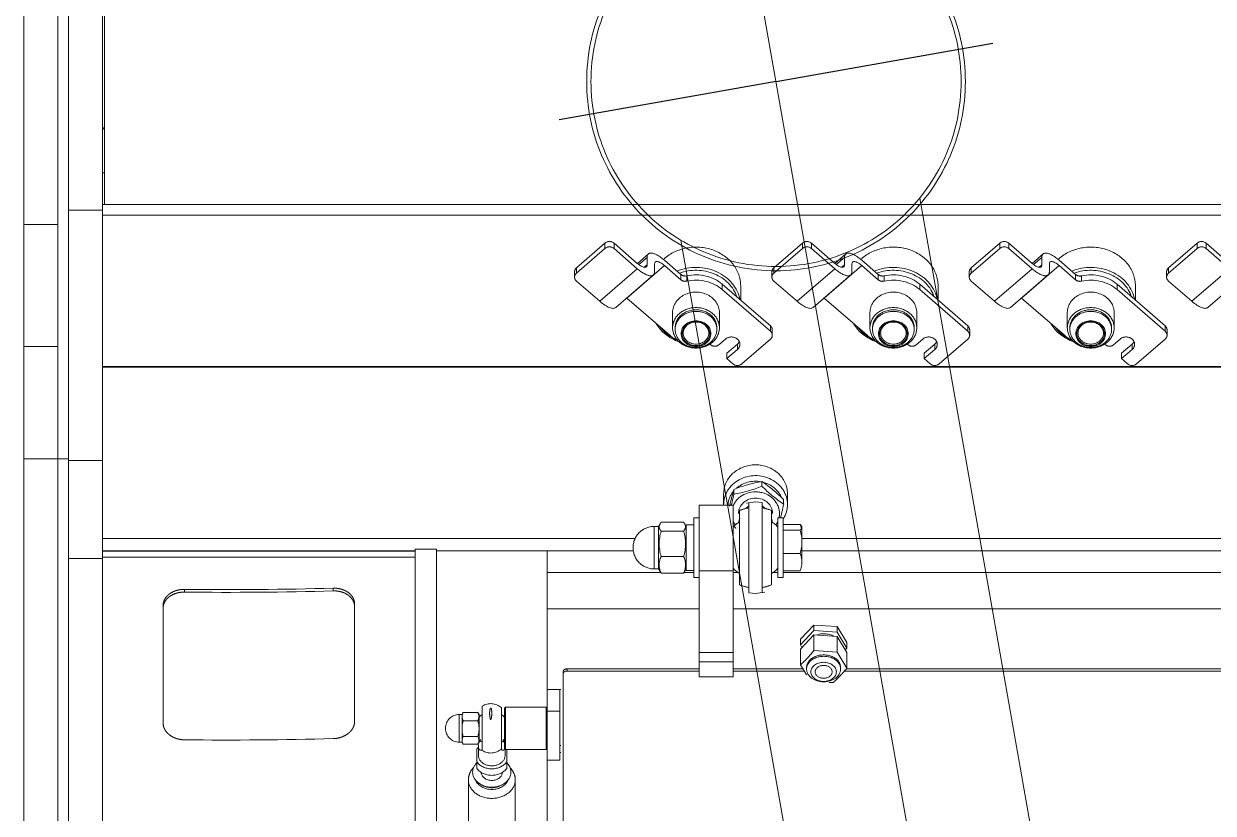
# Model space of a CAD drawing. Extents: x -681219 to -550379, y -242630 to -158199.
# Drawn here: x -589802 to -589243, y -209662 to -209290 of the extents above; entities that cross this region are included whole.
import ezdxf
from ezdxf.lldxf.tags import DXFTag

# ---------------------------------------------------------------- set-up
doc = ezdxf.new("R2010")
doc.units = 0
doc.header["$LTSCALE"] = 1000
doc.linetypes.add('DASHED2', pattern=[9.525, 6.35, -3.175])
doc.layers.get('0').update_dxf_attribs({"linetype": 'CONTINUOUS'})
doc.layers.add('center', color=253, linetype='CENTER2')
doc.layers.add('future', color=4, linetype='DASHED2', lineweight=0)
tags = doc.linetypes.add('CENTER2', pattern=[28.575, 19.05, -3.175, 3.175, -3.175]).pattern_tags.tags
tags[10:11] = [DXFTag(74, 4), DXFTag(75, 0), DXFTag(340, '0'), DXFTag(46, 0.0), DXFTag(50, 0.0), DXFTag(44, 0.0), DXFTag(45, 0.0)]
tags[8:9] = [DXFTag(74, 4), DXFTag(75, 0), DXFTag(340, '0'), DXFTag(46, 0.0), DXFTag(50, 0.0), DXFTag(44, 0.0), DXFTag(45, 0.0)]
tags[6:7] = [DXFTag(74, 4), DXFTag(75, 0), DXFTag(340, '0'), DXFTag(46, 0.0), DXFTag(50, 0.0), DXFTag(44, 0.0), DXFTag(45, 0.0)]
tags[4:5] = [DXFTag(74, 4), DXFTag(75, 0), DXFTag(340, '0'), DXFTag(46, 0.0), DXFTag(50, 0.0), DXFTag(44, 0.0), DXFTag(45, 0.0)]

# ---------------------------------------------------------------- blocks, each defined once
blk = doc.blocks.new('CYPZ04001A0001XY_A_CYPZ1000_V_1')
at = {"color": 0, "linetype": 'ByBlock', "lineweight": -2}
for p, q in [((717.5, 428.28), (717.5, 864.66)), ((717.5, 428.28), (717.5, 864.66)), ((733.5, 428.28), (733.5, 864.66)), ((712.5, 463.01), (712.5, 860.13)), ((696.5, 810.84), (696.5, 475.11)), ((539.5, 775.59), (539.5, 470.82)), ((549.5, 775.59), (549.5, 470.82)), ((549.5, 775.59), (549.5, 474.58)), ((480, 752.24), (480, 529.59)), ((487.5, 733.15), (487.5, 570.02)), ((502.5, 699.01), (502.5, 579.31)), ((524.5, 579.31), (524.5, 699.01)), ((509.82, 582.15), (508.76, 581.63)), ((518.24, 581.63), (517.18, 582.15)), ((506.5, 570.8), (506.5, 573.89)), ((506.5, 565.02), (506.5, 570.8)), ((520.5, 570.8), (520.5, 573.89)), ((520.5, 564.7), (520.5, 570.8)), ((481, 566.31), (481.5, 566.31)), ((481.5, 546.96), (481.5, 570.02)), ((487.5, 570.02), (481.5, 570.02)), ((487.5, 546.96), (487.5, 570.02)), ((488, 565.02), (487.5, 564.52)), ((488, 545.02), (488, 565.02)), ((507, 565.02), (488, 565.02)), ((507, 565.02), (507, 545.02)), ((507.5, 564.52), (507, 565.02)), ((507.25, 567.75), (507.25, 564.77)), ((518, 565.47), (518, 544.57)), ((519.75, 563.69), (519.75, 567.75)), ((481, 563.13), (481.5, 563.13)), ((507.5, 545.52), (507.5, 564.52)), ((509, 545.33), (509, 564.71)), ((520.15, 562.64), (519.5, 561.52)), ((519.5, 549.47), (519.5, 561.52)), ((526.92, 562.52), (520.08, 562.52)), ((527.5, 561.52), (526.85, 562.64)), ((527.5, 549.47), (527.5, 561.52)), ((528.8, 561.52), (527.5, 561.52)), ((528.8, 561.52), (528.8, 548.52)), ((526.92, 558.93), (520.08, 558.93)), ((519.5, 549.47), (519.5, 548.52)), ((519.5, 548.52), (520.15, 547.4)), ((526.92, 551.43), (520.08, 551.43)), ((526.85, 547.4), (527.5, 548.52)), ((527.5, 549.47), (527.5, 548.52)), ((527.5, 548.52), (528.8, 548.52)), ((578, 551.83), (578, 497.82)), ((668, 498.55), (668, 552.56)), ((481.5, 536.79), (481.5, 546.96)), ((487.5, 546.96), (481.5, 546.96)), ((487.5, 536.79), (487.5, 546.96)), ((487.5, 545.52), (488, 545.02)), ((488, 545.02), (507, 545.02)), ((507, 545.02), (507.5, 545.52)), ((526.92, 547.52), (520.08, 547.52)), ((487.5, 536.79), (481, 536.79)), ((487.5, 536.79), (487.5, 498.9)), ((347.83, 528.07), (8, 528.07)), ((346.61, 527.1), (8, 527.1)), ((8, 526.97), (346.79, 526.97)), ((346.58, 519.29), (346.58, 526.72)), ((346.58, 526.72), (351.16, 519.25)), ((349.5, 527.15), (349.5, 526.49)), ((365.5, 526.49), (365.5, 527.15)), ((368.42, 525.2), (365.58, 529.83)), ((400, 528.07), (366.66, 528.07)), ((400, 527.1), (367.26, 527.1)), ((367.33, 526.97), (400, 526.97)), ((400, 530.78), (400, 523.79)), ((400, 530.78), (416, 530.78)), ((416, 530.78), (416, 523.79)), ((478, 528.07), (416, 528.07)), ((478, 527.1), (416, 527.1)), ((416, 526.97), (478, 526.97)), ((478, 527.1), (478, 528.07)), ((480, 528.61), (480, 529.59)), ((368.42, 517.78), (368.42, 525.2)), ((400, 523.79), (416, 523.79)), ((400, 519.3), (400, 523.79)), ((416, 523.79), (416, 519.3)), ((351.16, 511.83), (346.58, 519.29)), ((347.32, 518.09), (346.58, 517.31)), ((346.58, 514.66), (346.58, 517.31)), ((346.58, 517.31), (351.16, 509.84)), ((351.16, 507.19), (346.58, 514.66)), ((351.16, 519.25), (362.09, 518.5)), ((351.16, 511.83), (351.16, 519.25)), ((362.09, 518.5), (362.09, 511.07)), ((368.42, 517.78), (362.09, 511.07)), ((362.09, 509.09), (368.42, 515.79)), ((368.42, 515.79), (367.68, 517)), ((368.42, 513.14), (368.42, 515.79)), ((400, 519.3), (400, 481.02)), ((416, 519.3), (400, 519.3)), ((416, 519.3), (416, 481.02)), ((362.09, 511.07), (351.16, 511.83)), ((351.16, 507.19), (351.16, 509.84)), ((351.16, 509.84), (362.09, 509.09)), ((368.42, 513.14), (362.09, 506.44)), ((362.09, 509.09), (362.09, 506.44)), ((362.09, 506.44), (351.16, 507.19)), ((400, 498.9), (8, 498.9)), ((487.5, 498.9), (416, 498.9)), ((487.5, 498.9), (487.5, 481.72)), ((578, 496.55), (578, 497.82)), ((668, 498.55), (668, 497.27)), ((382, 452.62), (382, 487.54)), ((389.5, 491.58), (385.2, 490.96)), ((392.59, 491.26), (389.5, 491.58)), ((397, 487.54), (397, 452.62)), ((588, 490.41), (588, 489.13)), ((658, 489.7), (658, 490.97)), ((376.5, 481.72), (26.1, 481.72)), ((376.5, 481.01), (368.58, 481.01)), ((376.5, 456.08), (376.5, 484.08)), ((379, 484.08), (376.5, 484.08)), ((379, 456.08), (379, 484.08)), ((381.21, 481.72), (379, 481.72)), ((400, 481.72), (397.79, 481.72)), ((400, 481.02), (400, 450.08)), ((400, 481.02), (416, 481.02)), ((418.5, 484.08), (416, 484.08)), ((416, 481.02), (416, 450.08)), ((418.5, 484.08), (418.5, 456.08)), ((423.15, 481.72), (418.5, 481.72)), ((422.78, 481.26), (422.1, 480.08)), ((433.87, 482.02), (423.33, 482.02)), ((487.5, 481.72), (434.05, 481.72)), ((435.1, 480.08), (434.42, 481.26)), ((487.5, 481.72), (487.5, 471.59)), ((367.7, 460.22), (367.7, 476.9)), ((379, 460.38), (379, 479.78)), ((422.1, 480.78), (418.5, 480.78)), ((422.1, 480.78), (422.1, 459.38)), ((435.1, 480.08), (435.1, 460.08)), ((437.1, 480.08), (435.1, 480.08)), ((437.1, 480.08), (437.1, 460.08)), ((367.7, 471.59), (39.04, 471.59)), ((376.5, 472.78), (368.58, 472.78)), ((433.87, 474.25), (423.33, 474.25)), ((539.5, 471.59), (446.99, 471.59)), ((549.5, 470.82), (539.5, 470.82)), ((549.5, 474.58), (696.5, 474.58)), ((549.5, 471.66), (696.5, 471.66)), ((696.5, 471.59), (549.5, 471.59)), ((696.5, 475.11), (696.5, 429.1)), ((696.5, 475.11), (712.5, 475.11)), ((38.2, 465.82), (367.7, 465.82)), ((446.15, 465.82), (696.5, 465.82)), ((376.5, 461.85), (368.58, 461.85)), ((376.5, 459.15), (368.58, 459.15)), ((418.5, 459.38), (422.1, 459.38)), ((422.1, 460.08), (422.78, 458.9)), ((433.87, 462.3), (423.33, 462.3)), ((434.42, 458.9), (435.1, 460.08)), ((435.1, 460.08), (437.1, 460.08)), ((712.5, 463.01), (712.5, 429.1)), ((376.5, 456.08), (379, 456.08)), ((416, 456.08), (418.5, 456.08)), ((433.87, 458.13), (423.33, 458.13)), ((374.5, 449.79), (374.5, 444.72)), ((376.29, 447.49), (376.29, 449.6)), ((386.4, 448.9), (389.5, 448.58)), ((389.5, 448.58), (393.8, 449.19)), ((400, 450.08), (416, 450.08)), ((404.5, 444.72), (404.5, 449.79)), ((399.72, 442.8), (399.72, 444.9)), ((386.51, 439.01), (386.51, 441.12)), ((696.5, 429.1), (696.5, 311.46)), ((696.5, 429.1), (712.5, 429.1)), ((712.5, 429.1), (712.5, 311.46)), ((712.5, 428.28), (717.5, 428.28)), ((717.5, 375.51), (717.5, 428.28)), ((717.5, 428.28), (733.5, 428.28)), ((733.5, 375.51), (733.5, 428.28)), ((-580.5, 385.27), (696.5, 385.27)), ((-580.5, 384.89), (696.5, 384.89)), ((196.94, 372.02), (210.38, 383.65)), ((217.45, 381.2), (212.5, 376.92)), ((214.62, 383.65), (217.45, 381.2)), ((217.45, 378.7), (217.45, 381.2)), ((289.72, 372.02), (303.16, 383.65)), ((310.23, 381.2), (305.28, 376.92)), ((307.4, 383.65), (310.23, 381.2)), ((310.23, 378.7), (310.23, 381.2)), ((382.5, 372.02), (395.93, 383.65)), ((403, 381.2), (398.05, 376.92)), ((400.18, 383.65), (403, 381.2)), ((403, 378.7), (403, 381.2)), ((217.45, 378.7), (212.5, 374.42)), ((212.5, 374.42), (212.5, 376.92)), ((218.16, 372.02), (221.27, 374.71)), ((224.94, 374.71), (224.96, 374.7)), ((310.23, 378.7), (305.28, 374.42)), ((305.28, 374.42), (305.28, 376.92)), ((310.93, 372.02), (314.04, 374.71)), ((317.72, 374.71), (317.74, 374.7)), ((403, 378.7), (398.05, 374.42)), ((398.05, 374.42), (398.05, 376.92)), ((403.71, 372.02), (406.82, 374.71)), ((410.5, 374.71), (410.52, 374.7)), ((717.5, 318.12), (717.5, 375.51)), ((717.5, 375.51), (733.5, 375.51)), ((733.5, 318.12), (733.5, 375.51)), ((196.06, 370.18), (196.06, 367.68)), ((244.32, 370.18), (264.47, 352.73)), ((288.84, 370.18), (288.84, 367.68)), ((337.1, 370.18), (357.25, 352.73)), ((381.62, 370.18), (381.62, 367.68)), ((429.87, 370.18), (450.03, 352.73)), ((219.57, 348.75), (196.94, 368.34)), ((196.94, 368.34), (196.94, 365.84)), ((219.57, 346.25), (196.94, 365.84)), ((220.94, 366.71), (220.94, 359.46)), ((222.14, 367.46), (222.14, 366.71)), ((241.75, 366.71), (241.75, 367.46)), ((242.94, 359.46), (242.94, 366.71)), ((312.35, 348.75), (289.72, 368.34)), ((289.72, 368.34), (289.72, 365.84)), ((312.35, 346.25), (289.72, 365.84)), ((313.72, 366.71), (313.72, 359.46)), ((314.92, 367.46), (314.92, 366.71)), ((334.52, 366.71), (334.52, 367.46)), ((335.72, 359.46), (335.72, 366.71)), ((405.13, 348.75), (382.5, 368.34)), ((382.5, 368.34), (382.5, 365.84)), ((405.13, 346.25), (382.5, 365.84)), ((406.5, 366.71), (406.5, 359.46)), ((407.7, 367.46), (407.7, 366.71)), ((427.3, 366.71), (427.3, 367.46)), ((428.5, 359.46), (428.5, 366.71)), ((176.89, 357.15), (159.22, 341.84)), ((184.42, 354.21), (166.74, 338.9)), ((195.38, 344.71), (184.42, 354.21)), ((210.94, 353.72), (210.94, 346.96)), ((264.47, 352.73), (246.79, 337.42)), ((269.67, 357.15), (251.99, 341.84)), ((277.2, 354.21), (259.52, 338.9)), ((288.16, 344.71), (277.2, 354.21)), ((303.72, 353.72), (303.72, 346.96)), ((357.25, 352.73), (339.57, 337.42)), ((362.45, 357.15), (344.77, 341.84)), ((369.98, 354.21), (352.3, 338.9)), ((380.94, 344.71), (369.98, 354.21)), ((396.5, 353.72), (396.5, 346.96)), ((450.03, 352.73), (432.35, 337.42)), ((455.23, 357.15), (437.55, 341.84)), ((462.75, 354.21), (445.08, 338.9)), ((473.71, 344.71), (462.75, 354.21)), ((219.57, 346.25), (219.57, 348.75)), ((312.35, 346.25), (312.35, 348.75)), ((405.13, 346.25), (405.13, 348.75)), ((196.26, 340.38), (196.26, 342.88)), ((236.23, 342.27), (236.23, 344.77)), ((246.79, 337.42), (239.09, 344.09)), ((239.09, 344.09), (239.09, 341.59)), ((246.79, 334.92), (239.09, 341.59)), ((289.04, 340.38), (289.04, 342.88)), ((329.01, 342.27), (329.01, 344.77)), ((339.57, 337.42), (331.87, 344.09)), ((331.87, 344.09), (331.87, 341.59)), ((339.57, 334.92), (331.87, 341.59)), ((381.82, 340.38), (381.82, 342.88)), ((421.79, 342.27), (421.79, 344.77)), ((432.35, 337.42), (424.65, 344.09)), ((424.65, 344.09), (424.65, 341.59)), ((432.35, 334.92), (424.65, 341.59)), ((474.59, 340.38), (474.59, 342.88)), ((166.74, 338.9), (177.7, 329.4)), ((166.74, 336.4), (177.7, 326.9)), ((181.95, 329.4), (195.38, 341.04)), ((181.95, 326.9), (195.38, 338.54)), ((195.38, 338.54), (195.38, 341.04)), ((251.39, 340.19), (251.39, 336.69)), ((254.32, 331.98), (259.47, 336.44)), ((254.93, 337.13), (256.24, 338.26)), ((254.93, 337.13), (254.93, 333.63)), ((254.93, 333.63), (258.8, 336.98)), ((259.52, 338.9), (270.48, 329.4)), ((259.52, 336.4), (270.48, 326.9)), ((274.72, 329.4), (288.16, 341.04)), ((274.72, 326.9), (288.16, 338.54)), ((288.16, 338.54), (288.16, 341.04)), ((344.17, 340.19), (344.17, 336.69)), ((347.1, 331.98), (352.25, 336.44)), ((347.7, 337.13), (349.02, 338.26)), ((347.7, 337.13), (347.7, 333.63)), ((347.7, 333.63), (351.58, 336.98)), ((352.3, 338.9), (363.26, 329.4)), ((352.3, 336.4), (363.26, 326.9)), ((367.5, 329.4), (380.94, 341.04)), ((367.5, 326.9), (380.94, 338.54)), ((380.94, 338.54), (380.94, 341.04)), ((436.95, 340.19), (436.95, 336.69)), ((439.88, 331.98), (445.03, 336.44)), ((440.48, 337.13), (441.79, 338.26)), ((440.48, 337.13), (440.48, 333.63)), ((440.48, 333.63), (444.35, 336.98)), ((445.08, 338.9), (456.04, 329.4)), ((445.08, 336.4), (456.04, 326.9)), ((460.28, 329.4), (473.71, 341.04)), ((460.28, 326.9), (473.71, 338.54)), ((473.71, 338.54), (473.71, 341.04)), ((177.7, 326.9), (177.7, 329.4)), ((181.95, 329.4), (181.95, 326.9)), ((270.48, 326.9), (270.48, 329.4)), ((274.72, 329.4), (274.72, 326.9)), ((363.26, 326.9), (363.26, 329.4)), ((367.5, 329.4), (367.5, 326.9)), ((456.04, 326.9), (456.04, 329.4)), ((460.28, 329.4), (460.28, 326.9)), ((-580.5, 313.78), (696.5, 313.78)), ((717.5, 194.9), (717.5, 318.12)), ((717.5, 318.12), (733.5, 318.12)), ((733.5, 194.9), (733.5, 318.12)), ((695.5, 308.78), (-570, 308.78)), ((695.5, 208.43), (695.5, 308.78)), ((695.5, 308.78), (696.5, 308.78)), ((696.5, 311.46), (696.5, 208.48)), ((696.5, 311.46), (712.5, 311.46)), ((696.5, 308.78), (696.5, 293.78)), ((712.5, 311.46), (712.5, 208.48)), ((696.5, 293.78), (695.5, 293.78)), ((695.5, 272.02), (696.5, 273.75))]:
    blk.add_line(p, q, dxfattribs=at)
for centre, radius, start, end in [((514, 559.17), 7.46, 57.6021, 132.0807), ((513.5, 555.02), 7.94, 124.5364, 139.1046), ((513.5, 555.02), 7.94, 40.8954, 55.4636), ((522.61, 560.73), 3.1, 144.6063, 215.3967), ((524.39, 560.73), 3.1, 324.6031, 35.3938), ((528.8, 555.02), 6.5, 270, 90), ((532.01, 555.18), 12.51, 162.5453, 197.4533), ((514.99, 555.18), 12.51, 342.5468, 17.4547), ((513.5, 555.02), 7.94, 220.8954, 235.4636), ((513.5, 555.02), 7.94, 304.5364, 319.1046), ((523.53, 549.34), 4.03, 148.8184, 178.1349), ((523.53, 549.6), 4.03, 181.8492, 211.1976), ((523.47, 549.34), 4.03, 1.8651, 31.1816), ((523.47, 549.6), 4.03, 328.8024, 358.1508), ((514, 550.87), 7.46, 227.9193, 302.3979), ((393.15, 489.07), 59.88, 132.2117, 141.0492), ((354.37, 475.27), 58.17, 89.5089, 91.437), ((408.66, 480.85), 59.88, 132.2117, 141.0492), ((389.5, 470.08), 19, 99.3902, 113.2496), ((389.5, 470.08), 19, 66.7504, 80.6098), ((378.7, 476.69), 11, 156.8846, 178.9513), ((389.5, 470.06), 14.31, 121.8117, 137.3856), ((389.5, 470.06), 14.31, 42.5741, 58.1872), ((431, 478.14), 8.61, 153.148, 206.8542), ((426.2, 478.14), 8.61, 333.1457, 26.8521), ((378.52, 477.06), 10.83, 180.8716, 203.2925), ((437.1, 470.08), 10, 270, 90), ((385.24, 467.31), 17.54, 161.8378, 198.1637), ((442.03, 468.28), 19.64, 162.293, 197.7056), ((415.17, 468.28), 19.64, 342.2945, 17.707), ((378.52, 463.43), 10.83, 180.8716, 203.2925), ((389.5, 470.1), 14.31, 222.5741, 238.1872), ((389.5, 470.1), 14.31, 301.8117, 317.3856), ((356.85, 412.28), 64.17, 48.256, 49.3024), ((556.12, 412.22), 183.68, 166.1732, 168.2574), ((392.78, 459.77), 11.28, 187.0639, 197.4768), ((386.22, 459.77), 11.28, 341.3417, 352.9179), ((341.24, 396.95), 63.25, 44.2967, 56.3498), ((421.56, 491.66), 63.25, 224.2962, 236.3493), ((389.5, 470.08), 19, 246.7504, 260.6098), ((392.78, 459.77), 11.28, 226.478, 235.5509), ((389.5, 470.08), 19, 279.3902, 293.2496), ((386.22, 459.77), 11.28, 304.4482, 314.6122), ((218.63, 493.47), 188.04, 344.3652, 346.8106), ((583.79, 406.49), 188.04, 166.488, 168.2115), ((408.03, 390.93), 54.61, 98.748, 113.2056), ((378.11, 493.31), 54.94, 278.7913, 293.1623)]:
    blk.add_arc(centre, radius, start, end, dxfattribs=at)
for centre, major_axis, ratio, start_param, end_param in [((513.5, 579.31), (-11, 0), 0.786973, 3.141593, 6.282234), ((513.5, 575.61), (9, 0), 0.786973, 0, 3.821266), ((513.5, 577.46), (-8, 0), 0.786973, 3.451261, 5.973517), ((513.5, 577.46), (7, 0), 0.786973, 1.01663, 2.124963), ((513.5, 570.84), (8, 0), 0.786973, 0.505361, 2.636232), ((513.5, 575.61), (-5, 0), 0.786973, 3.178012, 6.246766), ((513.5, 567.75), (8, 0), 0.786973, 0.505361, 2.636232), ((513.5, 567.75), (6.25, 0), 0.786973, 0, 3.141593), ((513.5, 575.61), (9, 0), 0.786973, 5.603511, 6.283185), ((513.5, 567.75), (-8, 0), 0.786973, 2.467462, 2.636232), ((637.54, -170.97), (1150, 0), 0.636089, 1.553, 1.613884), ((357.5, 527.15), (-8, 0), 0.749083, 3.141593, 6.283185), ((357.5, 527.15), (-8, 0), 0.749083, 0, 3.141593), ((357.5, 526.49), (-8, 0), 0.749083, 0, 3.141593), ((357.5, 516.55), (8, 0), 0.749083, 4.079305, 5.161027), ((357.5, 516.55), (8, 0), 0.749083, 5.577144, 5.757583), ((637.54, -240.42), (-1150, 0), 0.636089, 4.694593, 4.755476), ((637.54, -240.42), (-1148, 0), 0.636089, 4.694562, 4.755552), ((389.5, 454.02), (-11.25, 0), 0.906308, 5.723724, 5.915977), ((389.5, 454.02), (-11.25, 0), 0.906308, 3.508801, 3.701054), ((389.5, 449.79), (-15, 0), 0.906308, 5.76087, 6.283185), ((389.5, 454.02), (-11.25, 0), 0.906308, 6.079795, 6.283185), ((389.5, 454.02), (-11.25, 0), 0.906308, 0, 2.774385), ((389.5, 454.02), (8, 0), 0.906308, 3.141593, 6.283185), ((389.5, 449.79), (-15, 0), 0.906308, 0, 3.162725), ((389.5, 450.64), (-13, 0), 0.906308, 2.519777, 3.094217), ((389.5, 444.72), (15, 0), 0.906308, 3.141593, 6.283185), ((389.5, 450.64), (-13, 0), 0.906308, 0.399623, 1.270606), ((389.5, 450.64), (-13, 0), 0.906308, 1.382987, 2.330896), ((212.5, 381.82), (3, 0), 0.866025, 0.785398, 2.356194), ((305.28, 381.82), (3, 0), 0.866025, 0.785398, 2.356194), ((398.05, 381.82), (3, 0), 0.866025, 0.785398, 2.356194), ((215.33, 374.47), (4, 0), 0.866025, 2.356194, 5.497787), ((223.11, 373.12), (2.6, 0), 0.866025, 0.785398, 2.356194), ((226.8, 376.29), (2.6, 0), 0.866025, 3.926991, 4.152935), ((308.11, 374.47), (4, 0), 0.866025, 2.356194, 5.497787), ((315.88, 373.12), (2.6, 0), 0.866025, 0.785398, 2.356194), ((319.58, 376.29), (2.6, 0), 0.866025, 3.926991, 4.152935), ((400.88, 374.47), (4, 0), 0.866025, 2.356194, 5.497787), ((408.66, 373.12), (2.6, 0), 0.866025, 0.785398, 2.356194), ((412.35, 376.29), (2.6, 0), 0.866025, 3.926991, 4.152935), ((199.06, 370.18), (3, 0), 0.866025, 2.356194, 3.926991), ((215.33, 371.97), (4, 0), 0.866025, 2.356194, 2.77242), ((231.94, 356.46), (21, 0), 0.866025, 0.46776, 1.182452), ((231.94, 359.46), (-17.5, 0), 0.866025, 3.926991, 4.199701), ((231.94, 356.96), (20, 0), 0.866025, 0.5708, 1.084495), ((291.84, 370.18), (3, 0), 0.866025, 2.356194, 3.926991), ((308.11, 371.97), (4, 0), 0.866025, 2.356194, 2.77242), ((324.72, 356.46), (21, 0), 0.866025, 0.46776, 1.182452), ((324.72, 359.46), (-17.5, 0), 0.866025, 3.926991, 4.199701), ((324.72, 356.96), (20, 0), 0.866025, 0.5708, 1.084495), ((384.62, 370.18), (3, 0), 0.866025, 2.356194, 3.926991), ((400.88, 371.97), (4, 0), 0.866025, 2.356194, 2.77242), ((417.5, 356.46), (21, 0), 0.866025, 0.46776, 1.182452), ((417.5, 359.46), (-17.5, 0), 0.866025, 3.926991, 4.199701), ((417.5, 356.96), (20, 0), 0.866025, 0.5708, 1.084495), ((199.06, 367.68), (3, 0), 0.866025, 3.141593, 3.926991), ((231.94, 366.71), (9.8, 0), 0.866025, 3.141593, 6.283185), ((291.84, 367.68), (3, 0), 0.866025, 3.141593, 3.926991), ((324.72, 366.71), (-9.8, 0), 0.866025, 0, 3.141593), ((384.62, 367.68), (3, 0), 0.866025, 3.141593, 3.926991), ((417.5, 366.71), (-9.8, 0), 0.866025, 0, 3.141593), ((184.42, 348.46), (7.53, -8.69), 0.353553, 1.958393, 3.141593), ((231.94, 359.46), (-11, 0), 0.866025, 0, 3.141593), ((277.2, 348.46), (7.53, -8.69), 0.353553, 1.958393, 3.141593), ((324.72, 359.46), (-11, 0), 0.866025, 0, 3.141593), ((369.98, 348.46), (7.53, -8.69), 0.353553, 1.958393, 3.141593), ((417.5, 359.46), (-11, 0), 0.866025, 0, 3.141593), ((462.75, 348.46), (7.53, -8.69), 0.353553, 1.958393, 3.141593), ((231.94, 356.46), (21, 0), 0.866025, 3.307016, 5.153312), ((324.72, 356.46), (21, 0), 0.866025, 3.307016, 5.153312), ((417.5, 356.46), (21, 0), 0.866025, 3.307016, 5.153312), ((231.94, 346.96), (-21, 0), 0.866025, 0, 2.368959), ((231.94, 356.96), (20, 0), 0.866025, 3.42163, 5.11339), ((231.94, 359.46), (17.5, 0), 0.866025, 3.926991, 4.960048), ((324.72, 346.96), (21, 0), 0.866025, 3.141593, 5.510552), ((324.72, 356.96), (20, 0), 0.866025, 3.42163, 5.11339), ((324.72, 359.46), (17.5, 0), 0.866025, 3.926991, 4.960048), ((417.5, 346.96), (21, 0), 0.866025, 3.141593, 5.510552), ((417.5, 356.96), (20, 0), 0.866025, 3.42163, 5.11339), ((417.5, 359.46), (17.5, 0), 0.866025, 3.926991, 4.960048), ((193.26, 342.88), (-3, 0), 0.866025, 2.356194, 3.926991), ((231.94, 356.96), (17.5, 0), 0.866025, 3.926991, 4.960048), ((236.97, 342.25), (-3, 0), 0.866025, 3.926991, 4.960048), ((236.97, 339.75), (3, 0), 0.866025, 0.785398, 1.818456), ((259.52, 333.15), (7.53, -8.69), 0.353553, 1.958393, 3.529189), ((286.04, 342.88), (-3, 0), 0.866025, 2.356194, 3.926991), ((324.72, 356.96), (17.5, 0), 0.866025, 3.926991, 4.960048), ((329.75, 342.25), (-3, 0), 0.866025, 3.926991, 4.960048), ((329.75, 339.75), (3, 0), 0.866025, 0.785398, 1.818456), ((352.3, 333.15), (7.53, -8.69), 0.353553, 1.958393, 3.529189), ((378.82, 342.88), (-3, 0), 0.866025, 2.356194, 3.926991), ((417.5, 356.96), (17.5, 0), 0.866025, 3.926991, 4.960048), ((422.53, 342.25), (-3, 0), 0.866025, 3.926991, 4.960048), ((422.53, 339.75), (3, 0), 0.866025, 0.785398, 1.818456), ((445.08, 333.15), (7.53, -8.69), 0.353553, 1.958393, 3.529189), ((471.59, 342.88), (-3, 0), 0.866025, 2.356194, 3.926991), ((193.26, 340.38), (-3, 0), 0.866025, 2.356194, 3.141593), ((246.79, 340.67), (-4.26, 4.91), 0.353553, 1.958393, 3.529189), ((259.52, 333.15), (4.26, -4.91), 0.353553, 1.958393, 3.529189), ((286.04, 340.38), (-3, 0), 0.866025, 2.356194, 3.141593), ((339.57, 340.67), (-4.26, 4.91), 0.353553, 1.958393, 3.529189), ((352.3, 333.15), (4.26, -4.91), 0.353553, 1.958393, 3.529189), ((378.82, 340.38), (-3, 0), 0.866025, 2.356194, 3.141593), ((432.35, 340.67), (-4.26, 4.91), 0.353553, 1.958393, 3.529189), ((445.08, 333.15), (4.26, -4.91), 0.353553, 1.958393, 3.529189), ((471.59, 340.38), (-3, 0), 0.866025, 2.356194, 3.141593), ((246.79, 340.67), (-7.53, 8.69), 0.353553, 1.958393, 3.529189), ((339.57, 340.67), (-7.53, 8.69), 0.353553, 1.958393, 3.529189), ((432.35, 340.67), (-7.53, 8.69), 0.353553, 1.958393, 3.529189), ((179.83, 331.24), (-3, 0), 0.866025, 0.785398, 2.356194), ((179.83, 328.74), (3, 0), 0.866025, 3.926991, 5.497787), ((272.6, 331.24), (-3, 0), 0.866025, 0.785398, 2.356194), ((272.6, 328.74), (3, 0), 0.866025, 3.926991, 5.497787), ((365.38, 331.24), (-3, 0), 0.866025, 0.785398, 2.356194), ((365.38, 328.74), (3, 0), 0.866025, 3.926991, 5.497787), ((458.16, 331.24), (-3, 0), 0.866025, 0.785398, 2.356194), ((458.16, 328.74), (3, 0), 0.866025, 3.926991, 5.497787)]:
    blk.add_ellipse(centre, major_axis=major_axis, ratio=ratio, start_param=start_param, end_param=end_param, dxfattribs=at)
for centre, major_axis, ratio in [((357.5, 528.47), (-6, 0), 0.749083), ((357.5, 528.47), (-4, 0), 0.749083), ((231.94, 366.71), (11, 0), 0.866025), ((231.94, 367.46), (9.8, 0), 0.866025), ((231.94, 369.46), (-7, 0), 0.866025), ((231.94, 369.46), (-6.5, 0), 0.866025), ((324.72, 366.71), (11, 0), 0.866025), ((324.72, 367.46), (-9.8, 0), 0.866025), ((324.72, 369.46), (7, 0), 0.866025), ((324.72, 369.46), (6.5, 0), 0.866025), ((417.5, 366.71), (11, 0), 0.866025), ((417.5, 367.46), (-9.8, 0), 0.866025), ((417.5, 369.46), (7, 0), 0.866025), ((417.5, 369.46), (6.5, 0), 0.866025), ((231.94, 369.21), (-6, 0), 0.866025), ((324.72, 369.21), (6, 0), 0.866025), ((417.5, 369.21), (6, 0), 0.866025)]:
    blk.add_ellipse(centre, major_axis=major_axis, ratio=ratio, dxfattribs=at)
for points, knots in [([(502.57, 579.32), (502.55, 579.16), (502.35, 577.98), (503.15, 575.79), (504.31, 574.13), (504.92, 573.48)], [0, 0, 0, 0, 0.0142828, 0.1248788, 0.210667, 0.210667, 0.210667, 0.210667]), ([(522.05, 573.44), (522.43, 573.83), (523.48, 575.13), (524.37, 577.22), (524.47, 578.73), (524.5, 579.31)], [0.7879335, 0.7879335, 0.7879335, 0.7879335, 0.839444, 0.9475984, 1, 1, 1, 1]), ([(509, 564.41), (509, 564.5), (509, 564.68), (508.91, 564.97), (508.63, 565.32), (508.17, 565.4), (507.74, 565.18), (507.48, 564.85), (507.29, 564.36), (507.25, 563.93), (507.25, 563.69), (507.25, 563.69), (507.25, 563.69), (507.25, 563.69), (507.25, 563.69), (507.25, 563.69), (507.25, 563.69), (507.25, 563.69), (507.25, 563.69), (507.25, 563.69), (507.25, 563.69), (507.25, 563.69), (507.25, 563.69), (507.25, 563.69), (507.25, 563.69), (507.25, 563.69), (507.25, 563.69), (507.25, 563.69), (507.25, 563.69), (507.25, 563.69), (507.25, 563.69), (507.25, 563.69), (507.25, 563.69), (507.25, 563.69), (507.25, 563.69), (507.25, 563.69), (507.25, 563.69), (507.25, 563.69), (507.25, 563.69), (507.25, 563.69), (507.25, 563.69), (507.25, 563.69), (507.25, 563.69), (507.25, 563.69), (507.25, 563.69), (507.25, 563.69), (507.25, 563.69), (507.25, 563.69), (507.25, 563.69), (507.25, 563.69), (507.25, 563.68), (507.25, 563.67), (507.25, 563.64), (507.25, 563.59), (507.25, 563.49), (507.27, 563.27), (507.32, 562.82), (507.47, 562.14), (507.74, 561.3), (507.99, 560.66), (508.13, 560.3), (508.16, 560.22)], [0, 0, 0, 0, 0.0303775, 0.0625407, 0.1250787, 0.2496204, 0.3121541, 0.3741471, 0.4367488, 0.4993624, 0.4998519, 0.4998825, 0.4998978, 0.4998997, 0.4999016, 0.4999035, 0.4999054, 0.4999074, 0.4999093, 0.4999112, 0.4999131, 0.499915, 0.4999169, 0.4999188, 0.4999207, 0.4999227, 0.4999246, 0.4999265, 0.4999284, 0.4999303, 0.4999322, 0.4999341, 0.499936, 0.499938, 0.4999399, 0.4999418, 0.4999437, 0.4999456, 0.4999475, 0.4999494, 0.4999513, 0.4999532, 0.4999552, 0.4999571, 0.499959, 0.4999609, 0.4999628, 0.4999666, 0.4999743, 0.5000966, 0.5003413, 0.5013198, 0.5032759, 0.5071842, 0.5149892, 0.5305778, 0.561869, 0.6244862, 0.6872162, 0.7498367, 0.7684137, 0.7684137, 0.7684137, 0.7684137]), ([(519.67, 562.81), (519.67, 562.85), (519.72, 563.16), (519.75, 563.45), (519.75, 563.69), (519.75, 563.69), (519.75, 563.69), (519.75, 563.69), (519.75, 563.69), (519.75, 563.69), (519.75, 563.69), (519.75, 563.69), (519.75, 563.69), (519.75, 563.69), (519.75, 563.69), (519.75, 563.69), (519.75, 563.69), (519.75, 563.69), (519.75, 563.69), (519.75, 563.69), (519.75, 563.69), (519.75, 563.69), (519.75, 563.69), (519.75, 563.69), (519.75, 563.69), (519.75, 563.69), (519.75, 563.69), (519.75, 563.69), (519.75, 563.69), (519.75, 563.69), (519.75, 563.69), (519.75, 563.69), (519.75, 563.69), (519.75, 563.69), (519.75, 563.69), (519.75, 563.69), (519.75, 563.69), (519.75, 563.69), (519.75, 563.69), (519.75, 563.69), (519.75, 563.69), (519.75, 563.69), (519.75, 563.69), (519.75, 563.69), (519.75, 563.7), (519.75, 563.71), (519.75, 563.73), (519.75, 563.78), (519.75, 563.88), (519.73, 564.07), (519.68, 564.43), (519.53, 564.84), (519.26, 565.18), (518.83, 565.4), (518.37, 565.32), (518.09, 564.97), (518, 564.68), (518, 564.5), (518, 564.41)], [0.4271856, 0.4271856, 0.4271856, 0.4271856, 0.4367488, 0.4993624, 0.4998519, 0.4998825, 0.4998978, 0.4998997, 0.4999016, 0.4999035, 0.4999054, 0.4999074, 0.4999093, 0.4999112, 0.4999131, 0.499915, 0.4999169, 0.4999188, 0.4999207, 0.4999227, 0.4999246, 0.4999265, 0.4999284, 0.4999303, 0.4999322, 0.4999341, 0.499936, 0.499938, 0.4999399, 0.4999418, 0.4999437, 0.4999456, 0.4999475, 0.4999494, 0.4999513, 0.4999532, 0.4999552, 0.4999571, 0.499959, 0.4999609, 0.4999628, 0.4999666, 0.4999743, 0.5000966, 0.5003413, 0.5013198, 0.5032759, 0.5071842, 0.5149892, 0.5305778, 0.561869, 0.6244862, 0.6872162, 0.7498367, 0.8745487, 0.9371155, 0.9694583, 1, 1, 1, 1]), ([(518.84, 560.23), (518.87, 560.3), (519.01, 560.65), (519.17, 561.06), (519.28, 561.39), (519.3, 561.43)], [0.23171083, 0.23171083, 0.23171083, 0.23171083, 0.24962044, 0.31215407, 0.32303283, 0.32303283, 0.32303283, 0.32303283]), ([(588, 559.85), (587.34, 559.83), (586.69, 559.77), (585.73, 559.59), (585.42, 559.52), (584.79, 559.36), (584.48, 559.26), (583.57, 558.95), (583, 558.69), (581.91, 558.1), (581.39, 557.76), (580.47, 557.02), (580.06, 556.62), (579.51, 555.97), (579.34, 555.74), (579.03, 555.29), (578.75, 554.82), (578.53, 554.34), (578.34, 553.85), (578.26, 553.61), (578.06, 552.85), (578, 552.34), (578, 551.83)], [0, 0, 0, 0, 0.125, 0.125, 0.1875, 0.1875, 0.25, 0.25, 0.375, 0.375, 0.5, 0.5, 0.625, 0.625, 0.6875, 0.6875, 0.75, 0.8125, 0.8125, 0.875, 0.875, 1, 1, 1, 1]), ([(668, 552.56), (668, 553.07), (667.94, 553.57), (667.74, 554.31), (667.67, 554.56), (667.48, 555.05), (667.36, 555.29), (666.99, 556), (666.68, 556.44), (666.14, 557.08), (665.94, 557.29), (665.52, 557.69), (665.3, 557.88), (664.61, 558.42), (664.11, 558.75), (663.29, 559.18), (663.01, 559.32), (662.43, 559.57), (661.84, 559.79), (661.23, 559.97), (660.6, 560.12), (660.28, 560.19), (659.31, 560.35), (658.66, 560.41), (658, 560.42)], [0, 0, 0, 0, 0.125, 0.125, 0.1875, 0.1875, 0.25, 0.25, 0.375, 0.375, 0.4375, 0.4375, 0.5, 0.5, 0.625, 0.625, 0.6875, 0.6875, 0.75, 0.8125, 0.8125, 0.875, 0.875, 1, 1, 1, 1]), ([(513.53, 548.76), (513.5, 548.27), (513.49, 547.81), (513.52, 546.95), (513.56, 546.54), (513.68, 545.98), (513.72, 545.79), (513.86, 545.59), (513.89, 545.55), (514.01, 545.5), (514.09, 545.54), (514.2, 545.65), (514.23, 545.74), (514.4, 546.18), (514.44, 546.58), (514.54, 547.86), (514.53, 548.82), (514.32, 550.12), (514.28, 550.39), (514.13, 550.71), (514.1, 550.78), (513.97, 550.84), (513.9, 550.76), (513.8, 550.58), (513.76, 550.44), (513.6, 549.78), (513.56, 549.26), (513.53, 548.76)], [0, 0, 0, 0, 0.125, 0.125, 0.25, 0.25, 0.3125, 0.3125, 0.328125, 0.328125, 0.34375, 0.34375, 0.375, 0.375, 0.5, 0.5, 0.75, 0.75, 0.8125, 0.8125, 0.828125, 0.828125, 0.84375, 0.84375, 0.875, 0.875, 1, 1, 1, 1]), ([(480, 529.59), (480, 529.54), (480, 529.49), (479.98, 529.39), (479.97, 529.34), (479.94, 529.2), (479.9, 529.1), (479.75, 528.83), (479.6, 528.66), (479.23, 528.38), (479.01, 528.27), (478.64, 528.15), (478.52, 528.12), (478.33, 528.09), (478.26, 528.09), (478.13, 528.08), (478.07, 528.08), (478, 528.07)], [0, 0, 0, 0, 0.0625, 0.0625, 0.125, 0.125, 0.25, 0.25, 0.5, 0.5, 0.75, 0.75, 0.875, 0.875, 0.9375, 0.9375, 1, 1, 1, 1]), ([(480, 528.61), (480, 528.56), (479.99, 528.48), (479.97, 528.36), (479.95, 528.26), (479.91, 528.15), (479.86, 528.05), (479.8, 527.94), (479.73, 527.85), (479.65, 527.75), (479.57, 527.67), (479.46, 527.57), (479.37, 527.5), (479.24, 527.42), (479.14, 527.36), (479, 527.3), (478.89, 527.25), (478.74, 527.2), (478.61, 527.17), (478.45, 527.13), (478.33, 527.11), (478.16, 527.1), (478.07, 527.1), (478, 527.1)], [0, 0, 0, 0, 0.062478, 0.093724, 0.156197, 0.187443, 0.24992, 0.281169, 0.34365, 0.374902, 0.437389, 0.468644, 0.531137, 0.562395, 0.624894, 0.656155, 0.718661, 0.749924, 0.812434, 0.8437, 0.906212, 0.937479, 1, 1, 1, 1]), ([(478, 526.97), (478.13, 526.97), (478.26, 526.98), (478.52, 527.02), (478.64, 527.05), (478.89, 527.13), (479, 527.17), (479.22, 527.28), (479.32, 527.35), (479.6, 527.56), (479.75, 527.73), (479.95, 528.09), (480, 528.29), (480, 528.49)], [0, 0, 0, 0, 0.125, 0.125, 0.25, 0.25, 0.375, 0.375, 0.5, 0.5, 0.75, 0.75, 1, 1, 1, 1]), ([(578, 497.82), (578, 497.31), (578.06, 496.81), (578.26, 496.08), (578.33, 495.84), (578.52, 495.36), (578.64, 495.12), (579.01, 494.43), (579.32, 494), (579.86, 493.39), (580.06, 493.19), (580.48, 492.81), (580.7, 492.63), (581.39, 492.12), (581.89, 491.82), (582.71, 491.42), (582.99, 491.29), (583.57, 491.07), (584.16, 490.88), (584.77, 490.72), (585.4, 490.6), (585.72, 490.54), (586.69, 490.42), (587.34, 490.39), (588, 490.41)], [0, 0, 0, 0, 0.125, 0.125, 0.1875, 0.1875, 0.25, 0.25, 0.375, 0.375, 0.4375, 0.4375, 0.5, 0.5, 0.625, 0.625, 0.6875, 0.6875, 0.75, 0.8125, 0.8125, 0.875, 0.875, 1, 1, 1, 1]), ([(658, 490.97), (658.66, 490.96), (659.31, 491.01), (660.27, 491.14), (660.58, 491.2), (661.21, 491.34), (661.52, 491.42), (662.43, 491.7), (663.01, 491.92), (663.82, 492.33), (664.09, 492.48), (664.6, 492.79), (664.84, 492.96), (665.53, 493.48), (665.94, 493.86), (666.49, 494.49), (666.66, 494.7), (666.97, 495.14), (667.25, 495.59), (667.47, 496.06), (667.66, 496.54), (667.74, 496.79), (667.94, 497.53), (668, 498.04), (668, 498.55)], [0, 0, 0, 0, 0.125, 0.125, 0.1875, 0.1875, 0.25, 0.25, 0.375, 0.375, 0.4375, 0.4375, 0.5, 0.5, 0.625, 0.625, 0.6875, 0.6875, 0.75, 0.8125, 0.8125, 0.875, 0.875, 1, 1, 1, 1]), ([(588, 489.13), (587.34, 489.12), (586.69, 489.15), (585.73, 489.27), (585.42, 489.32), (584.79, 489.45), (584.48, 489.52), (583.57, 489.79), (583, 490.01), (581.91, 490.53), (581.39, 490.84), (580.47, 491.52), (580.06, 491.9), (579.51, 492.51), (579.34, 492.73), (579.03, 493.16), (578.75, 493.61), (578.53, 494.07), (578.34, 494.55), (578.26, 494.79), (578.06, 495.54), (578, 496.04), (578, 496.55)], [0, 0, 0, 0, 0.125, 0.125, 0.1875, 0.1875, 0.25, 0.25, 0.375, 0.375, 0.5, 0.5, 0.625, 0.625, 0.6875, 0.6875, 0.75, 0.8125, 0.8125, 0.875, 0.875, 1, 1, 1, 1]), ([(668, 497.27), (668, 496.76), (667.94, 496.26), (667.74, 495.53), (667.67, 495.28), (667.48, 494.8), (667.36, 494.56), (666.99, 493.87), (666.68, 493.43), (666.14, 492.81), (665.94, 492.61), (665.52, 492.22), (665.3, 492.04), (664.61, 491.52), (664.11, 491.2), (663.29, 490.79), (663.01, 490.67), (662.43, 490.44), (661.84, 490.23), (661.23, 490.07), (660.6, 489.93), (660.28, 489.87), (659.31, 489.73), (658.66, 489.69), (658, 489.7)], [0, 0, 0, 0, 0.125, 0.125, 0.1875, 0.1875, 0.25, 0.25, 0.375, 0.375, 0.4375, 0.4375, 0.5, 0.5, 0.625, 0.625, 0.6875, 0.6875, 0.75, 0.8125, 0.8125, 0.875, 0.875, 1, 1, 1, 1]), ([(386.4, 491.35), (386.4, 491.35), (386.4, 491.36), (386.4, 490.92), (386.4, 489.52), (386.4, 488.08), (386.4, 486.28), (386.4, 484.51), (386.4, 482.95), (386.4, 481.71), (386.4, 480.64), (386.4, 479.75), (386.4, 479.07), (386.4, 478.38), (386.4, 477.45), (386.4, 476.26), (386.4, 474.8), (386.4, 472.83), (386.4, 470.31), (386.4, 467.29), (386.4, 464.33), (386.4, 460.54), (386.4, 456.22), (386.4, 452.83), (386.4, 450.83), (386.4, 449.71), (386.4, 449.01), (386.4, 448.82), (386.4, 448.8), (386.4, 448.8)], [0.2496729, 0.2496729, 0.2496729, 0.2496729, 0.2500012, 0.312374, 0.3436389, 0.3749038, 0.4061687, 0.4374336, 0.4530759, 0.4687181, 0.4843604, 0.4921828, 0.5000052, 0.5078275, 0.5156499, 0.5312922, 0.5469345, 0.5625767, 0.5938416, 0.6251065, 0.6563714, 0.6876364, 0.7500091, 0.8123818, 0.8436063, 0.8749117, 0.9071354, 0.9374414, 0.9423316, 0.9423316, 0.9423316, 0.9423316]), ([(392.6, 448.8), (392.6, 448.8), (392.6, 448.82), (392.6, 449.01), (392.6, 449.71), (392.6, 450.83), (392.6, 452.83), (392.6, 456.22), (392.6, 460.54), (392.6, 464.33), (392.6, 467.29), (392.6, 470.31), (392.6, 472.83), (392.6, 474.8), (392.6, 476.26), (392.6, 477.45), (392.6, 478.38), (392.6, 479.07), (392.6, 479.75), (392.6, 480.64), (392.6, 481.71), (392.6, 482.95), (392.6, 484.51), (392.6, 486.28), (392.6, 488.08), (392.6, 489.52), (392.6, 490.92), (392.6, 491.35), (392.6, 491.35), (392.6, 491.35)], [0.0575324, 0.0575324, 0.0575324, 0.0575324, 0.0625689, 0.0928744, 0.1250987, 0.1564034, 0.1876285, 0.2500012, 0.312374, 0.3436389, 0.3749038, 0.4061687, 0.4374336, 0.4530759, 0.4687181, 0.4843604, 0.4921828, 0.5000052, 0.5078275, 0.5156499, 0.5312922, 0.5469345, 0.5625767, 0.5938416, 0.6251065, 0.6563714, 0.6876364, 0.7500091, 0.7501661, 0.7501661, 0.7501661, 0.7501661]), ([(368.58, 461.85), (368.31, 461.63), (368.09, 461.4), (367.79, 460.96), (367.7, 460.73), (367.7, 460.38), (367.72, 460.27), (367.8, 460.04), (367.86, 459.93), (368.09, 459.59), (368.31, 459.37), (368.58, 459.15)], [0, 0, 0, 0, 0.25, 0.25, 0.5, 0.5, 0.625, 0.625, 0.75, 0.75, 1, 1, 1, 1]), ([(423.33, 462.3), (423.04, 461.97), (422.81, 461.63), (422.56, 461.1), (422.5, 460.93), (422.41, 460.57), (422.39, 460.4), (422.39, 459.87), (422.48, 459.52), (422.8, 458.82), (423.04, 458.47), (423.33, 458.13)], [0, 0, 0, 0, 0.25, 0.25, 0.375, 0.375, 0.5, 0.5, 0.75, 0.75, 1, 1, 1, 1]), ([(433.87, 458.13), (434.16, 458.47), (434.4, 458.82), (434.72, 459.52), (434.81, 459.87), (434.81, 460.4), (434.79, 460.57), (434.7, 460.93), (434.64, 461.1), (434.39, 461.63), (434.16, 461.97), (433.87, 462.3)], [0, 0, 0, 0, 0.25, 0.25, 0.5, 0.5, 0.625, 0.625, 0.75, 0.75, 1, 1, 1, 1])]:
    blk.add_open_spline(points, degree=3, knots=knots, dxfattribs=at)
for points in [[(422.75, 481.2), (422.9, 481.48), (423.1, 481.75), (423.33, 482.02)], [(433.87, 482.02), (434.1, 481.75), (434.3, 481.48), (434.45, 481.2)]]:
    blk.add_open_spline(points, degree=3, dxfattribs=at)
blk = doc.blocks.new('*U121')
at = {"color": 0, "linetype": 'ByBlock', "lineweight": -2}
for p, q in [((-384.38, 57), (-1764.27, 57)), ((-1764.27, -57), (-384.09, -57))]:
    blk.add_line(p, q, dxfattribs=at)
for radius in [89, 87]:
    blk.add_circle((-1830, 0), radius, dxfattribs=at)
at = {"layer": 'center', "ltscale": 0.724465}
for q in [(-1830, 103.51), (-1830, -103.51)]:
    blk.add_line((-1830, 0), q, dxfattribs=at)
at = {"layer": 'center', "lineweight": -2, "ltscale": 11.313327}
blk.add_line((457.75, 0), (-2019, 0), dxfattribs=at)

msp = doc.modelspace()

# ---------------------------------------------------------------- block references
at = {"layer": 'future', "rotation": 180}
msp.add_blockref('CYPZ04001A0001XY_A_CYPZ1000_V_1', (-589068.721, -209066.6983), dxfattribs=at)
at = {"layer": 'future', "xscale": -1, "rotation": 99.99999999992978}
msp.add_blockref('*U121', (-589130.8238, -211119.7608), dxfattribs=at)

doc.saveas('drawing.dxf')
